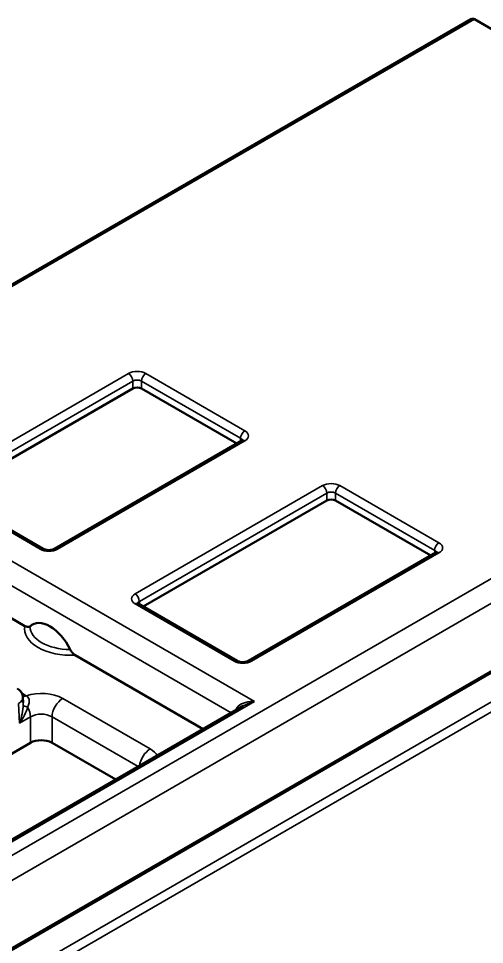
# Model space of a CAD drawing. Header units: millimetres. Extents: x 0 to 415, y 0 to 297.
# Drawn here: x 96.16 to 111.45, y 104.75 to 135.11 of the extents above; entities that cross this region are included whole.
import ezdxf

# ---------------------------------------------------------------- set-up
doc = ezdxf.new("R2010")
doc.units = ezdxf.units.MM
doc.layers.add('Sichtbar (ISO)', color=7, linetype='Continuous', lineweight=50)
doc.layers.add('Sichtbar schmal (ISO)', color=7, linetype='Continuous', lineweight=35)

msp = doc.modelspace()

# ---------------------------------------------------------------- linework, layer by layer
at = {"layer": 'Sichtbar (ISO)'}
for p, q in [((111.023, 135.096), (75.845, 114.785)), ((111.123, 135.086), (127.273, 125.761)), ((93.893, 119.504), (99.916, 122.981)), ((100.198, 122.981), (103.322, 121.178)), ((126.539, 122.294), (95.613, 104.439)), ((103.492, 121.276), (97.341, 117.725)), ((96.975, 117.725), (93.722, 119.603)), ((100.257, 115.83), (106.279, 119.307)), ((106.562, 119.307), (109.686, 117.504)), ((91.419, 118.054), (96.373, 115.194)), ((109.856, 117.602), (103.705, 114.05)), ((103.339, 114.05), (100.086, 115.928)), ((98.024, 114.241), (102.224, 111.816)), ((96.319, 112.685), (96.31, 112.866)), ((103.535, 112.573), (92.747, 106.344)), ((96.557, 111.366), (90.104, 107.641)), ((99.355, 110.159), (97.264, 111.366))]:
    msp.add_line(p, q, dxfattribs=at)
for centre, major_axis, ratio, start_param, end_param in [((111.123, 134.922), (-0.1, 0.173), 0.57735, 5.497787, 6.283185), ((100.057, 122.899), (-0.2, 0), 0.57735, 3.926991, 5.497787), ((106.421, 119.225), (-0.2, 0), 0.57735, 3.926991, 5.497787), ((97.199, 114.227), (-0.584, 1.011), 0.57735, 4.576384, 6.41919), ((103.179, 112.463), (0.19, -0.063), 0.274205, 0.763171, 0.926844), ((96.91, 111.162), (-0.5, 0), 0.577746, 3.927333, 5.497445)]:
    msp.add_ellipse(centre, major_axis=major_axis, ratio=ratio, start_param=start_param, end_param=end_param, dxfattribs=at)
for points, knots in [([(103.492, 121.276), (103.499, 121.28), (103.505, 121.284), (103.513, 121.29), (103.515, 121.293), (103.516, 121.294), (103.517, 121.295), (103.517, 121.295)], [1.5707963, 1.5707963, 1.5707963, 1.5707963, 1.727876, 1.727876, 1.8849556, 1.8849556, 1.9512848, 1.9512848, 1.9512848, 1.9512848]), ([(96.975, 117.725), (96.984, 117.719), (96.996, 117.714), (97.024, 117.703), (97.042, 117.698), (97.081, 117.689), (97.102, 117.686), (97.148, 117.683), (97.172, 117.683), (97.218, 117.687), (97.241, 117.69), (97.281, 117.7), (97.299, 117.705), (97.324, 117.716), (97.333, 117.72), (97.341, 117.725)], [0, 0, 0, 0, 0.206724, 0.206724, 0.430185, 0.430185, 0.66924, 0.66924, 0.917214, 0.917214, 1.164879, 1.164879, 1.402542, 1.402542, 1.570796, 1.570796, 1.570796, 1.570796]), ([(109.856, 117.602), (109.863, 117.606), (109.869, 117.61), (109.877, 117.616), (109.879, 117.619), (109.88, 117.62), (109.881, 117.62), (109.881, 117.62)], [1.5707963, 1.5707963, 1.5707963, 1.5707963, 1.727876, 1.727876, 1.8849556, 1.8849556, 1.9512848, 1.9512848, 1.9512848, 1.9512848]), ([(100.062, 115.947), (100.062, 115.947), (100.062, 115.946), (100.064, 115.945), (100.066, 115.942), (100.074, 115.936), (100.079, 115.932), (100.086, 115.928)], [5.9026968, 5.9026968, 5.9026968, 5.9026968, 5.969026, 5.969026, 6.1261057, 6.1261057, 6.2831853, 6.2831853, 6.2831853, 6.2831853]), ([(96.373, 115.194), (96.398, 115.18), (96.427, 115.168), (96.473, 115.16), (96.497, 115.161), (96.524, 115.171), (96.533, 115.176), (96.541, 115.183)], [-0.10323416, -0.10323416, -0.10323416, -0.10323416, -0.09272767, -0.09272767, -0.08302241, -0.08302241, -0.07793366, -0.07793366, -0.07793366, -0.07793366]), ([(97.856, 114.424), (97.864, 114.408), (97.874, 114.391), (97.901, 114.35), (97.925, 114.322), (97.97, 114.278), (97.999, 114.255), (98.024, 114.241)], [-0.05863252, -0.05863252, -0.05863252, -0.05863252, -0.05354377, -0.05354377, -0.0438385, -0.0438385, -0.03333202, -0.03333202, -0.03333202, -0.03333202]), ([(103.339, 114.05), (103.348, 114.045), (103.36, 114.039), (103.388, 114.029), (103.406, 114.024), (103.445, 114.015), (103.466, 114.012), (103.512, 114.009), (103.536, 114.009), (103.582, 114.013), (103.605, 114.016), (103.645, 114.025), (103.662, 114.031), (103.688, 114.042), (103.697, 114.046), (103.705, 114.05)], [0, 0, 0, 0, 0.206724, 0.206724, 0.430185, 0.430185, 0.66924, 0.66924, 0.917214, 0.917214, 1.164879, 1.164879, 1.402542, 1.402542, 1.570796, 1.570796, 1.570796, 1.570796]), ([(96.123, 113.148), (96.165, 113.123), (96.203, 113.092), (96.263, 113.021), (96.286, 112.979), (96.305, 112.912), (96.309, 112.888), (96.31, 112.864)], [0.00000784, 0.00000784, 0.00000784, 0.00000784, 0.01584024, 0.01584024, 0.0311681, 0.0311681, 0.0392042, 0.0392042, 0.0392042, 0.0392042])]:
    msp.add_open_spline(points, degree=3, knots=knots, dxfattribs=at)
msp.add_open_spline([(96.319, 112.685), (96.319, 112.685), (96.319, 112.684), (96.319, 112.684)], degree=3, dxfattribs=at)
at = {"layer": 'Sichtbar schmal (ISO)'}
for p, q in [((75.945, 114.775), (111.123, 135.086)), ((127.273, 125.761), (93.236, 106.11)), ((93.59, 105.498), (127.627, 125.149)), ((99.774, 123.471), (93.622, 119.919)), ((103.592, 121.593), (100.34, 123.471)), ((93.764, 119.674), (99.916, 123.226)), ((99.916, 123.226), (99.916, 122.981)), ((100.198, 123.226), (103.451, 121.348)), ((100.198, 122.981), (100.198, 123.226)), ((95.713, 104.429), (126.639, 122.284)), ((127.452, 121.815), (96.509, 103.95)), ((96.651, 103.705), (127.594, 121.57)), ((97.441, 117.715), (103.592, 121.266)), ((103.451, 121.348), (103.451, 121.252)), ((91.082, 120.127), (103.909, 112.721)), ((106.138, 119.797), (99.986, 116.245)), ((109.956, 117.919), (106.704, 119.797)), ((91.012, 119.351), (103.144, 112.347)), ((93.622, 119.593), (96.875, 117.715)), ((100.128, 116), (106.279, 119.552)), ((106.279, 119.552), (106.279, 119.307)), ((106.562, 119.552), (109.815, 117.674)), ((106.562, 119.307), (106.562, 119.552)), ((103.805, 114.04), (109.956, 117.592)), ((109.815, 117.674), (109.815, 117.578)), ((100.128, 115.904), (100.128, 116)), ((99.986, 115.918), (103.239, 114.04)), ((96.377, 112.934), (96.275, 112.992)), ((92.847, 106.334), (103.909, 112.721)), ((96.194, 112.006), (96.164, 112.652)), ((100.483, 111.162), (97.617, 112.817)), ((96.194, 112.006), (96.557, 112.215)), ((96.557, 112.215), (96.557, 111.366)), ((97.264, 112.215), (100.09, 110.584)), ((97.264, 111.366), (97.264, 112.215))]:
    msp.add_line(p, q, dxfattribs=at)
for centre, major_axis, ratio, start_param, end_param in [((100.057, 123.308), (-0.4, 0), 0.57735, 3.926991, 5.497787), ((99.774, 123.308), (0.1, -0.173), 0.57735, 0.785398, 2.356194), ((100.057, 123.144), (0.2, 0), 0.57735, 0.785398, 2.356194), ((100.34, 123.308), (-0.1, -0.173), 0.57735, 3.926991, 5.497787), ((103.592, 121.43), (-0.1, -0.173), 0.57735, 3.926991, 5.497787), ((103.31, 121.43), (0.4, 0), 0.57735, 5.497787, 7.068583), ((103.31, 121.266), (0.2, 0), 0.57735, 0.167906, 0.785398), ((103.592, 121.103), (-0.1, 0.173), 0.57735, 5.497787, 6.283185), ((106.421, 119.633), (-0.4, 0), 0.57735, 3.926991, 5.497787), ((106.138, 119.633), (0.1, -0.173), 0.57735, 0.785398, 2.356194), ((106.704, 119.633), (-0.1, -0.173), 0.57735, 3.926991, 5.497787), ((106.421, 119.47), (0.2, 0), 0.57735, 0.785398, 2.356194), ((109.956, 117.756), (-0.1, -0.173), 0.57735, 3.926991, 5.497787), ((109.674, 117.756), (0.4, 0), 0.57735, 5.497787, 7.068583), ((96.875, 117.551), (0.1, 0.173), 0.57735, 0, 0.785398), ((97.158, 117.878), (0.4, 0), 0.57735, 3.926991, 5.497787), ((97.441, 117.551), (-0.1, 0.173), 0.57735, 5.497787, 6.283185), ((109.674, 117.592), (0.2, 0), 0.57735, 0.167906, 0.785398), ((109.956, 117.429), (-0.1, 0.173), 0.57735, 5.497787, 6.283185), ((100.269, 116.082), (-0.4, 0), 0.57735, 5.497787, 7.068583), ((99.986, 116.082), (0.1, -0.173), 0.57735, 0.785398, 2.356194), ((100.269, 115.918), (-0.2, 0), 0.57735, 5.497787, 6.11528), ((99.986, 115.755), (0.1, 0.173), 0.57735, 0, 0.785398), ((97.865, 115.102), (-1.5, 0), 0.57735, 6.176768, 7.960399), ((97.865, 115.188), (-1.324, 0), 0.57735, 0.006565, 1.564232), ((103.239, 113.877), (0.1, 0.173), 0.57735, 0, 0.785398), ((103.522, 114.204), (0.4, 0), 0.57735, 3.926991, 5.497787), ((103.805, 113.877), (-0.1, 0.173), 0.57735, 5.497787, 6.283185), ((96.377, 113.179), (0.15, 0.26), 0.57735, 3.582848, 3.926991), ((95.811, 112.607), (0.801, 0), 0.576955, 0.715318, 0.785056), ((96.91, 112.408), (-1, 0), 0.577746, 3.927333, 5.230759), ((95.811, 112.852), (0.5, 0.009), 0.577145, 5.487671, 6.291438), ((96.415, 113.155), (-0.166, -0.25), 0.616179, 0.334012, 0.822787), ((97.617, 112.409), (-0.25, -0.433), 0.57735, 3.926991, 5.471607), ((95.84, 112.199), (0.297, 0.863), 0.436414, 4.638132, 5.357958), ((95.84, 112.199), (0.567, 0.715), 0.436421, 4.786887, 5.506714), ((96.619, 112.612), (-0.3, 0.01), 0.31523, 0.078628, 1.034671), ((96.203, 112.409), (0.25, -0.433), 0.57735, 0.811578, 1.531405), ((96.91, 112), (0.5, 0), 0.608753, 0.785741, 2.355852), ((103.626, 112.476), (-0.25, -0.433), 0.57735, 5.054876, 5.123418), ((100.483, 110.754), (-0.25, -0.433), 0.57735, 3.926991, 5.358249), ((99.776, 110.754), (1.001, 0), 0.576955, 0.340146, 0.785056)]:
    msp.add_ellipse(centre, major_axis=major_axis, ratio=ratio, start_param=start_param, end_param=end_param, dxfattribs=at)
msp.add_open_spline([(96.319, 112.684), (96.32, 112.661), (96.32, 112.638), (96.32, 112.614)], degree=3, dxfattribs=at)
for points, knots in [([(96.463, 112.536), (96.489, 112.589), (96.523, 112.683), (96.518, 112.819), (96.462, 112.885), (96.415, 112.91)], [-0.06910304, -0.06910304, -0.06910304, -0.06910304, -0.04935931, -0.02961559, 0, 0, 0, 0]), ([(103.909, 112.721), (103.908, 112.721), (103.907, 112.721), (103.807, 112.722), (103.657, 112.707), (103.436, 112.631), (103.333, 112.544), (103.307, 112.467)], [-0.00046168, -0.00046168, -0.00046168, -0.00046168, 0, 0, 0.03567155, 0.05350732, 0.08917887, 0.08917887, 0.08917887, 0.08917887]), ([(103.536, 112.573), (103.567, 112.591), (103.599, 112.607), (103.632, 112.623), (103.721, 112.664), (103.816, 112.697), (103.909, 112.721)], [-0.04921208, -0.04921208, -0.04921208, -0.04921208, -0.03567155, -0.03567155, -0.03567155, 0.00046168, 0.00046168, 0.00046168, 0.00046168])]:
    msp.add_open_spline(points, degree=3, knots=knots, dxfattribs=at)

doc.saveas('drawing.dxf')
